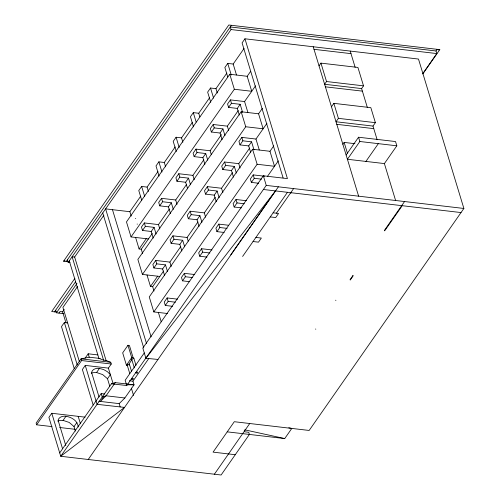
<?xml version="1.0" encoding="UTF-8"?>
<svg xmlns="http://www.w3.org/2000/svg" width="500" height="500" viewBox="0 0 500 500"><rect width="100%" height="100%" fill="white"/><g stroke="black" fill="none" stroke-linecap="round" stroke-linejoin="round"><path stroke-width="0.75" d="M129.75 373.462L127.156 364.931L127.625 364.263L129.394 364.319L131.625 371.587M129.462 364.475L129.219 364.994M134.344 367.919L131.531 358.675L132 358.013L133.769 358.069L136 365.331M133.837 358.225L133.75 358.575M128.994 364.081L132.269 359.119M244.256 430.556L244.638 431.8L248.744 432.281L249.4 434.438L221.112 475L60.725 456.275L111.419 383.812L126.756 385.519L266.256 185.394L263.344 175.806L287.431 178.619L244.95 38.794L418.488 59.05L463.881 208.463L309.156 430.45L234.288 421.712L213.075 452.131L235.256 454.719M88.219 459.487L275.512 190.906L145.912 358.263L157.975 359.456M214.387 474.212L249.744 423.512M401.688 205.637L384.487 230.3L384.65 230.844L401.869 206.231L401.688 205.637L404.556 201.537M227.219 431.85L284.731 438.562L291.806 428.425L288.788 427.762M68.487 261.737L63.581 261.169L228.8 25L439.806 49.631L422.806 73.931M66.213 261.475L231.431 25.306M70.037 262.631L68.156 262.406L231.056 29.55L230.275 26.962L436.019 50.975L437.175 49.325M113.081 383.556L108.394 368.113L111.263 364.012L110.744 362.306L106.069 360.462L74.638 257.025L103.919 215.175M74.894 278.356L51.688 311.531L56.812 312.131M157.956 171.556L147.088 187.094L141.65 186.462L138.781 190.562L141.719 200.231M175.175 146.95L164.306 162.488L158.869 161.85L156 165.95L159.088 176.112M192.394 122.338L181.525 137.875L176.081 137.238L173.212 141.344L176.3 151.5M209.606 97.725L198.738 113.263L193.3 112.631L190.431 116.731L193.519 126.894M226.825 73.119L215.956 88.65L210.519 88.019L207.65 92.119L210.738 102.281M244.044 48.506L233.175 64.044L227.738 63.406L224.869 67.506L227.731 76.944M244.95 38.794L242.081 42.9L283.1 177.9M54.494 311.863L75.6 281.688M63.575 313.631L56.438 312.794L76.969 283.45M58.944 313.087L60.044 311.519L62.6 311.819L64.244 309.475M77.556 286.494L62.912 307.419L79.394 361.65M131.194 216.062L129.869 211.706L140.738 196.169M250.562 71.463L247.181 76.287L229.781 74.256L126.475 221.919L131.037 236.919L148.438 238.95M67.619 322.9L64.356 322.519L61.487 326.619L74.188 368.425M131.037 236.919L234.338 89.256L229.781 74.256M169.35 209.056L158.481 224.594L144.344 222.944L141.469 227.05L142.506 230.456L151.206 231.475L154.081 227.369L145.375 226.356L142.506 230.456M186.569 184.45L175.7 199.988L161.556 198.337L158.688 202.438L159.725 205.844L168.425 206.863L171.294 202.763L162.594 201.744L159.725 205.844M203.787 159.838L192.919 175.375L178.775 173.725L175.906 177.825L176.944 181.238L185.644 182.25L188.512 178.15L179.812 177.131L176.944 181.238M221.438 134.606L210.131 150.762L195.994 149.113L193.125 153.212L194.156 156.625L202.862 157.637L205.731 153.537L197.031 152.525L194.156 156.625M238.219 110.619L227.35 126.15L213.212 124.5L210.344 128.606L211.375 132.012L220.081 133.031L222.95 128.925L214.244 127.912L211.375 132.012M255.538 85.856L244.569 101.544L230.425 99.894L227.556 103.994L228.594 107.4L237.294 108.419L240.162 104.319L231.462 103.3L228.594 107.4M152.238 233.525L141.263 249.206L139.088 248.956L146.263 238.7M262.375 108.356L258.575 113.787L241.175 111.756L137.869 259.419L142.431 274.419L159.831 276.45M51.988 426.6L36.637 424.812L81.594 360.55L81.075 358.844L89.219 357.206L100.138 358.475M142.431 274.419L245.731 126.756L241.175 111.756M85.056 358.263L88.181 353.794L97.844 354.925M180.744 246.562L169.875 262.094L155.738 260.444L152.863 264.55L153.9 267.956L162.6 268.975L165.475 264.869L156.769 263.856L153.9 267.956M197.963 221.95L187.094 237.488L172.95 235.837L170.081 239.938L171.119 243.344L179.819 244.363L182.688 240.263L173.988 239.244L171.119 243.344M215.181 197.338L204.312 212.875L190.169 211.225L187.3 215.325L188.337 218.738L197.037 219.75L199.906 215.65L191.206 214.631L188.337 218.738M232.394 172.725L221.525 188.263L207.387 186.612L204.519 190.712L205.55 194.125L214.256 195.138L217.125 191.038L208.425 190.025L205.55 194.125M249.613 148.119L238.744 163.656L224.606 162L221.731 166.106L222.769 169.513L231.469 170.531L234.344 166.425L225.637 165.413L222.769 169.513M266.931 123.356L255.963 139.044L241.819 137.394L238.95 141.494L239.988 144.9L248.688 145.919L251.556 141.819L242.856 140.8L239.988 144.9M85.113 417.156L51.775 413.269L48.906 417.369L60.725 456.275L124.531 407.419L97.075 404.319L85.25 365.412L108.394 368.113M85.25 365.412L82.381 369.513L93.175 405.037M163.631 271.025L152.656 286.706L150.481 286.456L157.656 276.2M273.769 145.856L269.969 151.287L252.569 149.256L149.262 296.919L153.819 311.919L167.525 313.519M57.787 421.119L59.325 420.556L63.075 420.381L65.944 416.281C71.569 417.125 77.713 420.725 78.25 426.95M91.263 373.263L92.8 372.7L96.556 372.525L99.425 368.425L103.562 369.519L107.419 371.706L110.369 374.631L107.5 378.738L109.763 386.169M319.031 65.856L320.944 63.125L357.925 67.438L363.519 85.85L361.606 88.581L367.319 107.387M126.425 365.181L131.719 357.619L133.15 357.781L129.406 345.444L127.969 345.281L122.681 352.844L126.425 365.181L127.844 365.369M153.819 311.919L257.125 164.256L252.569 149.256M75.381 431.05L74.025 426.587L76.894 422.488M177.55 299.163L167.131 297.944L164.256 302.05L165.294 305.456L172.544 306.306M194.762 274.55L184.344 273.337L181.475 277.438L182.512 280.844L189.762 281.694M211.981 249.944L201.562 248.725L198.694 252.825L199.731 256.238L206.981 257.081M228.456 225.244L218.781 224.112L215.912 228.212L216.944 231.625L224.2 232.469M246.419 200.719L236 199.5L233.125 203.606L234.163 207.013L241.412 207.862M264.637 176.225L253.212 174.894L250.344 178.994L251.381 182.4L258.631 183.25M59.694 452.887L101.188 393.575L104.819 394M165.294 305.456L168.162 301.356L167.131 297.944M182.512 280.844L185.381 276.744L184.344 273.337M199.731 256.238L202.6 252.131L201.562 248.725M216.944 231.625L219.819 227.525L218.781 224.112M234.163 207.013L237.031 202.913L236 199.5M251.381 182.4L254.25 178.3L253.212 174.894M103.825 396.538L100.394 401.444L106.056 395.788L115.262 382.638L134.05 384.831L132.938 381.169L148.756 358.556M320.944 63.125L326.538 81.531L324.625 84.269L361.606 88.581M263.344 175.806L142.819 348.081L145.912 358.263M267.356 176.544L278.325 160.856M144.288 352.919L125.162 380.262L126.756 385.519M98.944 401.269L119.181 403.631L124.85 397.981L134.05 384.831L126.538 384.8M331.456 106.769L333.85 103.35L370.831 107.662L375.387 122.662L373 126.081L377.144 139.719M230.775 254.856L278.381 186.806M333.85 103.35L338.406 118.35L336.019 121.769L373 126.081M242.606 256.444L287.475 192.306M276.394 213.194L293.612 188.588M342.85 144.269L344.144 142.419L354.931 143.675M346.112 155.006L358.55 137.231L395.531 141.55L396.825 145.806L384.394 163.581L395.606 200.487M358.55 137.231L359.844 141.494L347.413 159.269L384.394 163.581M422.944 73.381L436.806 53.569L436.019 50.975M365.9 161.425L378.338 143.65M63.581 261.169L65.031 260.606M111.419 383.812L115.262 382.638M438.281 49.944L439.806 49.631M99.425 368.425C96.375 368 92.3 368.981 91.581 372.438L99.038 396.981M65.944 416.281C62.9 415.85 58.819 416.838 58.106 420.294L65.788 445.575M231.056 29.55L436.806 53.569M314.006 49.325L350.988 53.637M326.538 81.531L363.519 85.85M325.4 86.825L362.381 91.137M234.338 89.256L251.744 91.287L247.181 76.287M338.406 118.35L375.387 122.662M336.794 124.325L373.775 128.637M245.731 126.756L263.137 128.787L258.575 113.787M359.844 141.494L396.825 145.806M257.125 164.256L274.531 166.287L269.969 151.287M254.25 178.3L261.5 179.15M266.256 185.394L463.881 208.463M263.381 189.494L461.012 212.562M237.031 202.913L244.281 203.756M273.131 212.812L278.569 213.45L275.7 217.55L270.262 216.919M129.869 211.706L105.606 208.875L146.506 343.488M219.819 227.525L227.069 228.369M135.4 218.45L135.725 218.487M255.912 237.425L261.35 238.062L258.481 242.162L253.044 241.525M137.106 224.075L137.431 224.112M202.6 252.131L209.85 252.981M74.638 257.025L72.131 256.731L103.556 360.169L106.069 360.462M185.381 276.744L192.631 277.594M168.162 301.356L175.413 302.2M110.744 362.306L81.075 358.844L36.119 423.1L36.637 424.812M81.594 360.55L111.263 364.012M129.4 380.756L132.938 381.169M124.85 397.981L106.056 395.788L102.219 396.962L101.188 393.575M59.662 427.5L75.013 429.288M96.556 372.525L102.7 374.6L107.5 378.738M63.075 420.381L69.219 422.45L74.025 426.587M244.737 429.831L284.731 438.562M103.556 360.169L98.881 358.331L69.256 260.831M127.587 365.319L127.156 364.931M350.213 51.081L355.138 67.3M344.144 142.419L347.406 153.156M313.231 46.769L358.625 196.175M335.75 300.188L335.869 300.569M290.738 192.688L290.887 193.162M315.681 328.963L315.781 329.281M233.175 64.044L236.481 74.931M244.569 101.544L247.875 112.431M255.963 139.044L259.269 149.931M227.738 63.406L231.262 75.019M240.162 104.319L242.619 112.394M251.556 141.819L254.013 149.894M237.294 108.419L239.306 115.025M248.688 145.919L250.694 152.525M230.425 99.894L231.462 103.3M241.819 137.394L242.856 140.8M215.956 88.65L217.281 93.006M227.35 126.15L228.675 130.506M238.744 163.656L240.069 168.006M210.519 88.019L213.606 98.181M222.95 128.925L224.956 135.538M234.344 166.425L236.35 173.038M220.081 133.031L222.087 139.637M231.469 170.531L233.481 177.138M213.212 124.5L214.244 127.912M224.606 162L225.637 165.413M198.738 113.263L199.844 116.894M210.131 150.762L211.238 154.394M221.525 188.263L222.85 192.619M193.3 112.631L196.169 122.062M205.731 153.537L207.738 160.144M217.125 191.038L219.131 197.644M202.862 157.637L204.869 164.25M214.256 195.138L216.262 201.75M195.994 149.113L197.031 152.525M207.387 186.612L208.425 190.025M181.525 137.875L182.844 142.231M192.919 175.375L194.237 179.731M204.312 212.875L205.631 217.231M176.081 137.238L179.169 147.4M188.512 178.15L190.519 184.756M199.906 215.65L201.912 222.256M185.644 182.25L187.65 188.856M197.037 219.75L199.044 226.363M178.775 173.725L179.812 177.131M190.169 211.225L191.206 214.631M164.306 162.488L165.631 166.838M175.7 199.988L177.019 204.338M187.094 237.488L188.194 241.112M158.869 161.85L161.956 172.013M171.294 202.763L173.306 209.369M182.688 240.263L184.7 246.869M168.425 206.863L170.431 213.469M179.819 244.363L181.825 250.969M161.556 198.337L162.594 201.744M172.95 235.837L173.988 239.244M147.088 187.094L148.412 191.45M158.481 224.594L159.806 228.95M169.875 262.094L171.2 266.45M141.65 186.462L144.738 196.625M154.081 227.369L156.088 233.981M165.475 264.869L167.481 271.481M151.206 231.475L153.219 238.081M162.6 268.975L164.613 275.581M144.344 222.944L145.375 226.356M155.738 260.444L156.769 263.856M141.263 249.206L142.587 253.562M152.656 286.706L153.981 291.062M135.619 237.525L139.088 248.956M147.012 275.025L150.481 286.456M158.406 312.525L161.225 321.812M112.469 209.675L151.106 336.85M102.737 212.975L143.744 347.938M127.969 345.281L131.719 357.619M131.325 388.075L133.569 395.475M119.181 403.631L120.181 406.925M67.369 259.819L68.156 262.406M88.181 353.794L89.219 357.206M62.6 311.819L65.963 322.875M64.356 322.519L77.263 364.994M55.65 310.206L56.438 312.794M78.175 416.35L80.425 423.75M51.775 413.269L62.562 448.787M131.488 378.975C133.7 381.244 134.312 376.431 131.488 378.975M135.863 372.725C138.075 374.988 138.688 370.175 135.863 372.725M352.95 275.525L350.081 279.631L350.213 280.062L353.081 275.963L352.95 275.525"/></g></svg>
